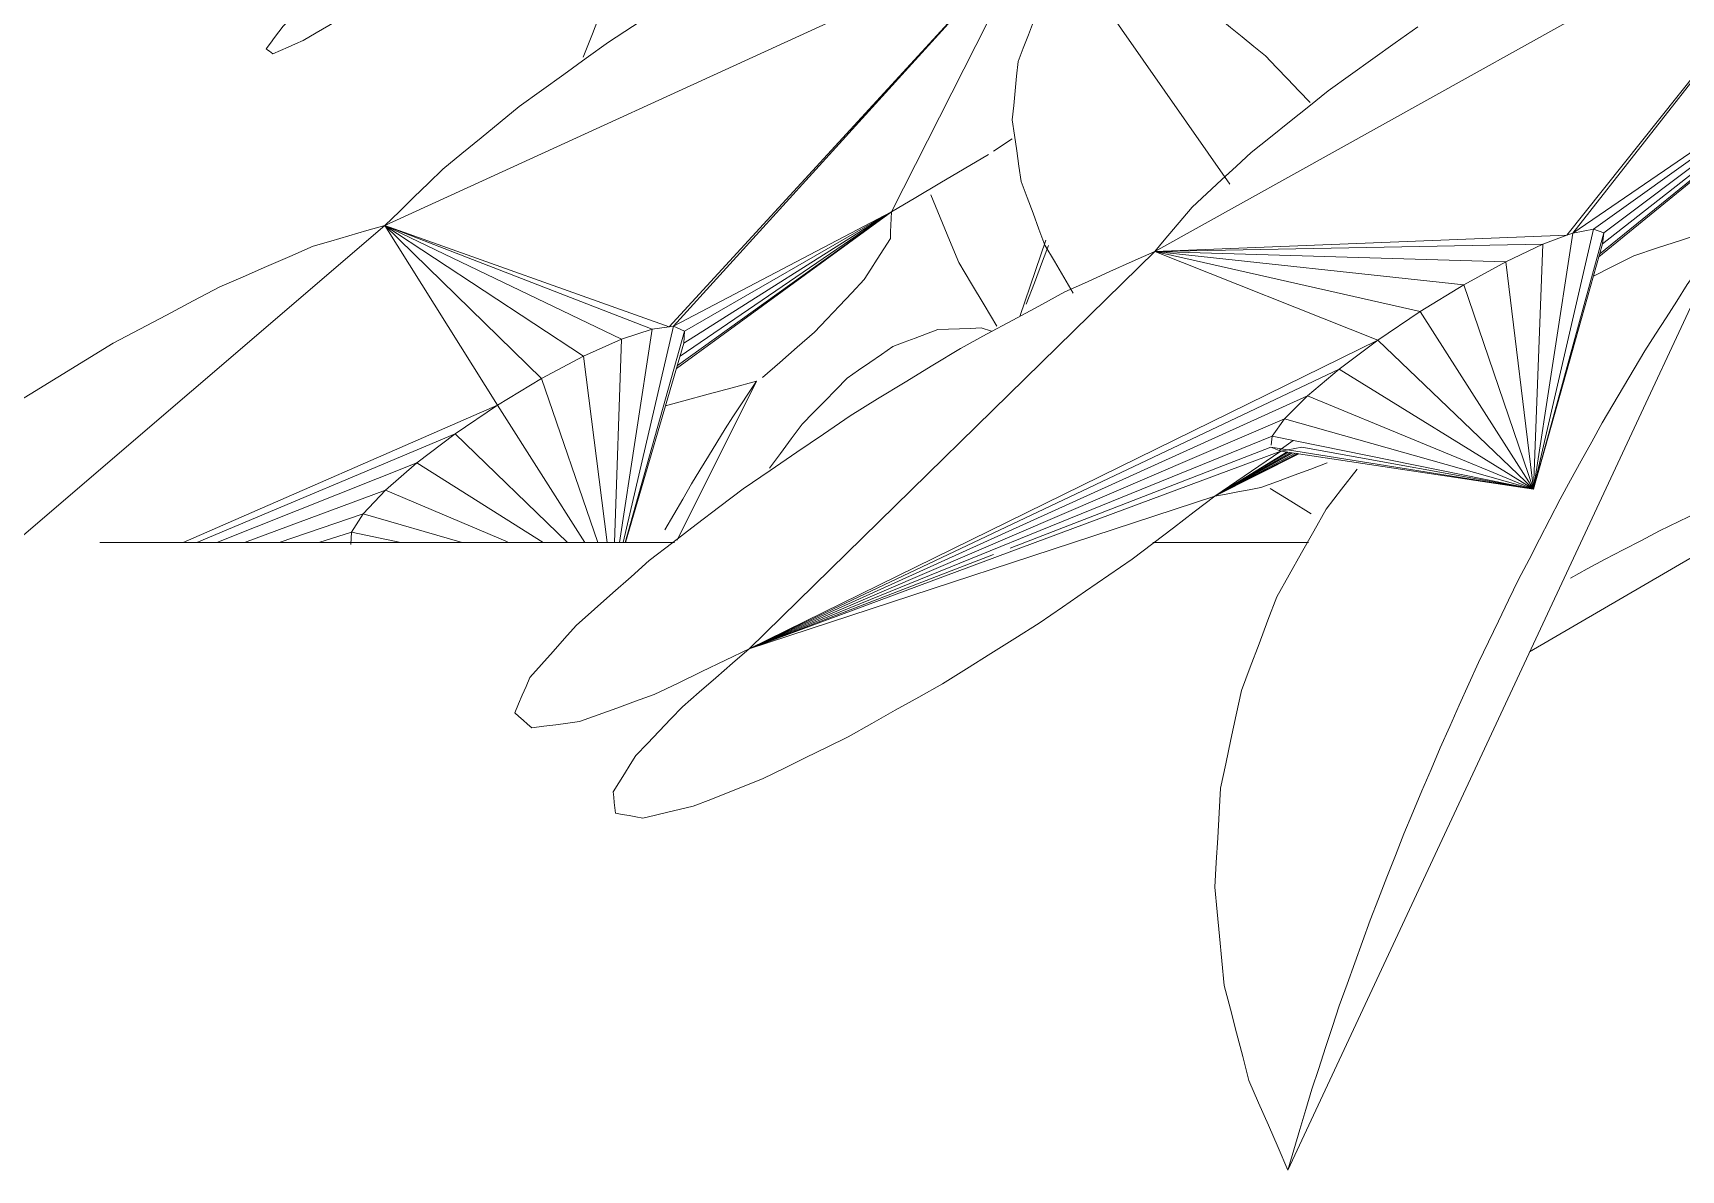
# Model space of a CAD drawing. Header units: metres. Extents: x 13.9 to 26.7, y -0.2 to 3.2.
# Drawn here: x 20.3748 to 20.4447, y 2.6161 to 2.6644 of the extents above; entities that cross this region are included whole.
import ezdxf

# ---------------------------------------------------------------- set-up
doc = ezdxf.new("R2010")
doc.units = ezdxf.units.M
for name, color, linetype, lineweight in [('Importações nas famílias', 10, 'Continuous', 5), ('Quadro estrutural', 7, 'Continuous', 5), ('Vegetação', 7, 'Continuous', 5)]:
    doc.layers.add(name, color=color, linetype=linetype, lineweight=lineweight)

# ---------------------------------------------------------------- blocks, each defined once
blk = doc.blocks.new('Tram - Tram-3151187-Corte 1')
at = {"layer": 'Quadro estrutural', "color": 10}
for p, q in [((20.401994, 2.642776), (20.377591, 2.642776)), ((20.42892, 2.642776), (20.422316, 2.642776))]:
    blk.add_line(p, q, dxfattribs=at)
blk = doc.blocks.new('Planta_pergolado_12200 - plantas pergolado_skp_Component_12-V4018-Corte 1')
at = {"layer": 'Importações nas famílias'}
for p, q in [((20.42768, 2.684701), (20.429417, 2.689799)), ((20.429417, 2.689799), (20.42858, 2.689503)), ((20.427156, 2.681907), (20.427354, 2.682537)), ((20.423209, 2.671577), (20.426391, 2.680917)), ((20.423947, 2.672129), (20.42425, 2.673009)), ((20.416667, 2.652375), (20.417773, 2.655621)), ((20.417633, 2.654725), (20.417884, 2.65539))]:
    blk.add_line(p, q, dxfattribs=at)
at = {"layer": 'Importações nas famílias', "flags": 128}
for points in [[(20.42886, 2.687681), (20.428999, 2.68821), (20.429138, 2.68874), (20.429278, 2.68927), (20.429417, 2.689799)], [(20.42817, 2.685251), (20.428343, 2.685858), (20.428515, 2.686466), (20.428688, 2.687073), (20.42886, 2.687681)], [(20.427354, 2.682537), (20.427558, 2.683216), (20.427762, 2.683894), (20.427966, 2.684572), (20.42817, 2.685251)], [(20.416216, 2.681179), (20.415678, 2.680356), (20.41514, 2.679534), (20.414602, 2.678712), (20.414064, 2.67789)], [(20.426422, 2.67957), (20.426655, 2.680312), (20.426849, 2.68093)], [(20.425384, 2.676383), (20.425643, 2.677179), (20.425903, 2.677976), (20.426163, 2.678773), (20.426422, 2.67957)], [(20.414064, 2.67789), (20.413671, 2.676989), (20.413277, 2.676088), (20.412884, 2.675188), (20.41249, 2.674287)], [(20.42425, 2.673009), (20.424534, 2.673853), (20.424817, 2.674696), (20.4251, 2.675539), (20.425384, 2.676383)], [(20.41249, 2.674287), (20.412251, 2.673329), (20.412011, 2.672371), (20.411771, 2.671413)], [(20.412888, 2.657539), (20.413282, 2.656581), (20.413675, 2.655624), (20.414069, 2.654667)], [(20.414069, 2.654667), (20.414608, 2.653768), (20.415146, 2.652868), (20.415684, 2.651969)], [(20.416928, 2.652897), (20.41728, 2.653811), (20.417633, 2.654725)]]:
    blk.add_lwpolyline(points, dxfattribs=at)
blk = doc.blocks.new('Planta_pergolado_12200 - plantas pergolado_skp_Component_12-V4019-Corte 1')
at = {"layer": 'Importações nas famílias'}
blk.add_line((20.424874, 2.675167), (20.434684, 2.68082), dxfattribs=at)
at = {"layer": 'Importações nas famílias', "flags": 128}
for points in [[(20.430839, 2.682236), (20.429835, 2.682432), (20.428831, 2.682627), (20.427827, 2.682823)], [(20.434684, 2.68082), (20.433723, 2.681174), (20.432762, 2.681528), (20.4318, 2.681882), (20.430839, 2.682236)], [(20.431235, 2.679313), (20.432097, 2.67969), (20.43296, 2.680066), (20.433822, 2.680443), (20.434684, 2.68082)], [(20.409836, 2.678898), (20.409224, 2.678479), (20.408361, 2.677889), (20.407498, 2.677298)], [(20.427717, 2.677687), (20.428596, 2.678094), (20.429476, 2.6785), (20.430355, 2.678907), (20.431235, 2.679313)], [(20.425295, 2.676508), (20.425943, 2.676823), (20.42683, 2.677255), (20.427717, 2.677687)], [(20.407498, 2.677298), (20.406729, 2.676578), (20.40596, 2.675858), (20.405191, 2.675138), (20.404422, 2.674417)], [(20.404422, 2.674417), (20.403765, 2.673584), (20.403108, 2.672751), (20.402452, 2.671918), (20.401795, 2.671085)], [(20.401795, 2.671085), (20.401266, 2.670158), (20.400737, 2.669232), (20.400208, 2.668306), (20.399679, 2.667379)], [(20.399679, 2.667379), (20.39929, 2.666381), (20.398902, 2.665383), (20.398513, 2.664385), (20.398124, 2.663387)]]:
    blk.add_lwpolyline(points, dxfattribs=at)
blk = doc.blocks.new('Planta_pergolado_12200 - plantas pergolado_skp_Component_17-V4020-Corte 1')
at = {"layer": 'Importações nas famílias'}
for p, q in [((20.426921, 2.680648), (20.428881, 2.691474)), ((20.426921, 2.680648), (20.428948, 2.691467)), ((20.427498, 2.691092), (20.426278, 2.690304)), ((20.426921, 2.680648), (20.428408, 2.691311)), ((20.426921, 2.680648), (20.428569, 2.691159)), ((20.426921, 2.680648), (20.427543, 2.691103)), ((20.416438, 2.690439), (20.396468, 2.674152)), ((20.423041, 2.688008), (20.422814, 2.690185)), ((20.424742, 2.689241), (20.424299, 2.690322)), ((20.426278, 2.690304), (20.424742, 2.689241)), ((20.426921, 2.680648), (20.426278, 2.690304)), ((20.424742, 2.689241), (20.423041, 2.688008)), ((20.426921, 2.680648), (20.424742, 2.689241)), ((20.396468, 2.674152), (20.423041, 2.688008)), ((20.42129, 2.686686), (20.423041, 2.688008)), ((20.426921, 2.680648), (20.423041, 2.688008)), ((20.42129, 2.686686), (20.396468, 2.674152)), ((20.419609, 2.685367), (20.42129, 2.686686)), ((20.426921, 2.680648), (20.42129, 2.686686)), ((20.419609, 2.685367), (20.396468, 2.674152)), ((20.418112, 2.684141), (20.419609, 2.685367)), ((20.426921, 2.680648), (20.419609, 2.685367)), ((20.396468, 2.674152), (20.418112, 2.684141)), ((20.416902, 2.68309), (20.418112, 2.684141)), ((20.426921, 2.680648), (20.418112, 2.684141)), ((20.396468, 2.674152), (20.416902, 2.68309)), ((20.41623, 2.682449), (20.416902, 2.68309)), ((20.426921, 2.680648), (20.416902, 2.68309)), ((20.416061, 2.682287), (20.396468, 2.674152)), ((20.416061, 2.682287), (20.415646, 2.681787)), ((20.416061, 2.682287), (20.426921, 2.680648)), ((20.415646, 2.681787), (20.396468, 2.674152)), ((20.415546, 2.681739), (20.402546, 2.675502)), ((20.402546, 2.675502), (20.415685, 2.681623)), ((20.413557, 2.681248), (20.41433, 2.681651)), ((20.426921, 2.680648), (20.415646, 2.681787)), ((20.415646, 2.681787), (20.415685, 2.681623)), ((20.426921, 2.680648), (20.415685, 2.681623)), ((20.411847, 2.680538), (20.41243, 2.680854)), ((20.410676, 2.680051), (20.41129, 2.680395)), ((20.402546, 2.675502), (20.396468, 2.674152)), ((20.393812, 2.672687), (20.394106, 2.67279))]:
    blk.add_line(p, q, dxfattribs=at)
at = {"layer": 'Importações nas famílias', "flags": 128}
for points in [[(20.415154, 2.690755), (20.41427, 2.690145), (20.413302, 2.689476)], [(20.413302, 2.689476), (20.41222, 2.688688), (20.411138, 2.6879), (20.410056, 2.687112), (20.408974, 2.686325)], [(20.408974, 2.686325), (20.407871, 2.685485), (20.406767, 2.684645), (20.405664, 2.683805), (20.404561, 2.682965)], [(20.404561, 2.682965), (20.40353, 2.682145), (20.402499, 2.681325), (20.401468, 2.680505), (20.400437, 2.679685)], [(20.400437, 2.679685), (20.399567, 2.678954), (20.398697, 2.678224), (20.397827, 2.677494), (20.396957, 2.676764)], [(20.405739, 2.676694), (20.406441, 2.677148), (20.407143, 2.677602)], [(20.396957, 2.676764), (20.396322, 2.676186), (20.395687, 2.675608), (20.395052, 2.67503), (20.394417, 2.674452)], [(20.403722, 2.675544), (20.404227, 2.675832), (20.404731, 2.676119), (20.405235, 2.676407), (20.405739, 2.676694)], [(20.398673, 2.672556), (20.399641, 2.673293), (20.40061, 2.674029), (20.401578, 2.674765), (20.402546, 2.675502)], [(20.40259, 2.67532), (20.402611, 2.675229), (20.402633, 2.675138)], [(20.402633, 2.675138), (20.402906, 2.675239), (20.403178, 2.675341), (20.40345, 2.675443), (20.403722, 2.675544)], [(20.396468, 2.674152), (20.395552, 2.673428), (20.394635, 2.672703), (20.393719, 2.671978), (20.392803, 2.671253)], [(20.394417, 2.674452), (20.394072, 2.674075), (20.393726, 2.673699), (20.393381, 2.673323), (20.393035, 2.672946)], [(20.394106, 2.67279), (20.394697, 2.673131), (20.395287, 2.673471), (20.395878, 2.673812), (20.396468, 2.674152)], [(20.393035, 2.672946), (20.393008, 2.672804), (20.392982, 2.672661), (20.392955, 2.672519), (20.392928, 2.672376)], [(20.392928, 2.672376), (20.393223, 2.67248), (20.393517, 2.672583)], [(20.394857, 2.669766), (20.395811, 2.670463), (20.396765, 2.671161), (20.397719, 2.671859), (20.398673, 2.672556)], [(20.392803, 2.671253), (20.392, 2.670589), (20.391198, 2.669925), (20.390396, 2.669261), (20.389594, 2.668597)], [(20.391358, 2.66732), (20.392233, 2.667931), (20.393108, 2.668543), (20.393983, 2.669154), (20.394857, 2.669766)], [(20.389594, 2.668597), (20.388961, 2.668039), (20.388327, 2.667481), (20.387694, 2.666924), (20.387061, 2.666366)], [(20.388415, 2.665386), (20.389151, 2.665869), (20.389887, 2.666353), (20.390622, 2.666836), (20.391358, 2.66732)], [(20.387061, 2.666366), (20.38664, 2.665952), (20.386218, 2.665538), (20.385797, 2.665125), (20.385376, 2.664711)], [(20.386227, 2.664095), (20.386774, 2.664418), (20.387321, 2.66474), (20.387868, 2.665063), (20.388415, 2.665386)], [(20.385376, 2.664711), (20.385195, 2.66447), (20.385015, 2.664228), (20.384834, 2.663987), (20.384654, 2.663746)], [(20.384944, 2.663536), (20.385265, 2.663675), (20.385586, 2.663815), (20.385906, 2.663955), (20.386227, 2.664095)], [(20.384654, 2.663746), (20.384726, 2.663693), (20.384799, 2.663641), (20.384872, 2.663588), (20.384944, 2.663536)]]:
    blk.add_lwpolyline(points, dxfattribs=at)
blk = doc.blocks.new('Planta_pergolado_12200 - plantas pergolado_skp_Component_16-V4021-Corte 1')
for name in ['Planta_pergolado_12200 - plantas pergolado_skp_Component_17-V4020-Corte 1', 'Planta_pergolado_12200 - plantas pergolado_skp_Component_12-V4018-Corte 1', 'Planta_pergolado_12200 - plantas pergolado_skp_Component_12-V4019-Corte 1']:
    blk.add_blockref(name, (0, 0))
blk = doc.blocks.new('Planta_pergolado_12200 - plantas pergolado_skp_-V4051-Corte 1')
blk.add_blockref('Planta_pergolado_12200 - plantas pergolado_skp_Component_16-V4021-Corte 1', (0, 0))
blk = doc.blocks.new('Planta_pergolado_12200 - plantas pergolado_skp_-V4052-Corte 1')
blk.add_blockref('Planta_pergolado_12200 - plantas pergolado_skp_-V4051-Corte 1', (0, 0))
blk = doc.blocks.new('Planta_pergolado_12200 - plantas pergolado_skp_Component_12-V2476-Corte 1')
at = {"layer": 'Importações nas famílias'}
blk.add_line((17.719322, 2.651475), (17.700578, 2.69164), dxfattribs=at)
at = {"layer": 'Importações nas famílias', "flags": 128}
for points in [[(17.700578, 2.69164), (17.701592, 2.691307), (17.702605, 2.690973), (17.703619, 2.690639), (17.704633, 2.690306)], [(17.702355, 2.689084), (17.701911, 2.689723), (17.701466, 2.690362), (17.701022, 2.691001), (17.700578, 2.69164)], [(17.704633, 2.690306), (17.70559, 2.689824), (17.706343, 2.689444)], [(17.704158, 2.686265), (17.703707, 2.68697), (17.703257, 2.687674), (17.702806, 2.688379), (17.702355, 2.689084)], [(17.705966, 2.683214), (17.705514, 2.683977), (17.705062, 2.68474), (17.70461, 2.685502), (17.704158, 2.686265)], [(17.70776, 2.679966), (17.707312, 2.680778), (17.706863, 2.68159), (17.706415, 2.682402), (17.705966, 2.683214)], [(17.716382, 2.68124), (17.717039, 2.680394), (17.717696, 2.679547)], [(17.709519, 2.676557), (17.709079, 2.67741), (17.708639, 2.678262), (17.7082, 2.679114), (17.70776, 2.679966)], [(17.717696, 2.679547), (17.718219, 2.678615), (17.718742, 2.677682), (17.719265, 2.67675), (17.719788, 2.675818)], [(17.711224, 2.673025), (17.710798, 2.673908), (17.710371, 2.674791), (17.709945, 2.675674), (17.709519, 2.676557)], [(17.719788, 2.675818), (17.720165, 2.674823), (17.720541, 2.673827), (17.720918, 2.672832), (17.721294, 2.671836)], [(17.712855, 2.669408), (17.712447, 2.670312), (17.71204, 2.671216), (17.711632, 2.67212), (17.711224, 2.673025)], [(17.721294, 2.671836), (17.721516, 2.670801), (17.721737, 2.669765), (17.721958, 2.66873), (17.72218, 2.667694)], [(17.714396, 2.665747), (17.714011, 2.666662), (17.713626, 2.667578), (17.71324, 2.668493), (17.712855, 2.669408)], [(17.72218, 2.667694), (17.72224, 2.666643), (17.722301, 2.665591), (17.722362, 2.66454), (17.722423, 2.663489)], [(17.715828, 2.662083), (17.71547, 2.662999), (17.715112, 2.663915), (17.714754, 2.664831), (17.714396, 2.665747)], [(17.722423, 2.663489), (17.722322, 2.662446), (17.722221, 2.661404), (17.72212, 2.660362), (17.722019, 2.659319)], [(17.717136, 2.658456), (17.716809, 2.659363), (17.716482, 2.66027), (17.716155, 2.661176), (17.715828, 2.662083)], [(17.722019, 2.659319), (17.721759, 2.65831), (17.721498, 2.657301), (17.721238, 2.656292), (17.720977, 2.655283)], [(17.718305, 2.654907), (17.718012, 2.655794), (17.71772, 2.656682), (17.717428, 2.657569), (17.717136, 2.658456)], [(17.720977, 2.655283), (17.720563, 2.654331), (17.72015, 2.653379), (17.719736, 2.652427), (17.719322, 2.651475)], [(17.719322, 2.651475), (17.719067, 2.652333), (17.718813, 2.653191), (17.718559, 2.654049), (17.718305, 2.654907)]]:
    blk.add_lwpolyline(points, dxfattribs=at)
blk = doc.blocks.new('Planta_pergolado_12200 - plantas pergolado_skp_Component_12-V4340-Corte 1')
at = {"layer": 'Importações nas famílias'}
for p, q in [((20.438316, 2.638133), (20.456825, 2.648926)), ((20.440048, 2.641267), (20.440757, 2.641665))]:
    blk.add_line(p, q, dxfattribs=at)
at = {"layer": 'Importações nas famílias', "flags": 128}
for points in [[(20.448241, 2.653021), (20.447423, 2.652993), (20.446605, 2.652966), (20.445788, 2.652938)], [(20.451519, 2.652477), (20.450699, 2.652613), (20.44988, 2.652749), (20.44906, 2.652885), (20.448241, 2.653021)], [(20.454728, 2.651291), (20.453926, 2.651587), (20.453124, 2.651884), (20.452321, 2.65218), (20.451519, 2.652477)], [(20.456176, 2.65044), (20.455494, 2.650841), (20.454728, 2.651291)], [(20.454128, 2.648001), (20.455044, 2.648373), (20.45596, 2.648746), (20.456876, 2.649118)], [(20.450553, 2.646457), (20.451447, 2.646843), (20.45234, 2.647229), (20.453234, 2.647615), (20.454128, 2.648001)], [(20.447108, 2.644874), (20.447969, 2.64527), (20.44883, 2.645665), (20.449692, 2.646061), (20.450553, 2.646457)], [(20.44383, 2.643271), (20.44465, 2.643672), (20.445469, 2.644072), (20.446288, 2.644473), (20.447108, 2.644874)], [(20.440757, 2.641665), (20.441525, 2.642066), (20.442294, 2.642468), (20.443062, 2.642869), (20.44383, 2.643271)]]:
    blk.add_lwpolyline(points, dxfattribs=at)
blk = doc.blocks.new('Planta_pergolado_12200 - plantas pergolado_skp_Component_17-V4341-Corte 1')
at = {"layer": 'Importações nas famílias'}
for p, q in [((20.422394, 2.655143), (20.452813, 2.672063)), ((20.452813, 2.672063), (20.439895, 2.655825)), ((20.440151, 2.65592), (20.452813, 2.672063)), ((20.452217, 2.664156), (20.440151, 2.65592)), ((20.452206, 2.664077), (20.441032, 2.656083)), ((20.441254, 2.654909), (20.451943, 2.663641)), ((20.441292, 2.655044), (20.451715, 2.663476)), ((20.441408, 2.655455), (20.452181, 2.663907)), ((20.441461, 2.655924), (20.452193, 2.663989)), ((20.439895, 2.655825), (20.422394, 2.655143)), ((20.438478, 2.645042), (20.441032, 2.656083)), ((20.438478, 2.645042), (20.441461, 2.655924)), ((20.438478, 2.645042), (20.440151, 2.65592)), ((20.439895, 2.655825), (20.438877, 2.655448)), ((20.440151, 2.65592), (20.439895, 2.655825)), ((20.441032, 2.656083), (20.440151, 2.65592)), ((20.441461, 2.655924), (20.441032, 2.656083)), ((20.441408, 2.655455), (20.441461, 2.655924)), ((20.422394, 2.655143), (20.40517, 2.638261)), ((20.438877, 2.655448), (20.422394, 2.655143)), ((20.431862, 2.651365), (20.422394, 2.655143)), ((20.433667, 2.652584), (20.422394, 2.655143)), ((20.435521, 2.653721), (20.422394, 2.655143)), ((20.437298, 2.654698), (20.422394, 2.655143)), ((20.438877, 2.655448), (20.437298, 2.654698)), ((20.438478, 2.645042), (20.441408, 2.655455)), ((20.438478, 2.645042), (20.438877, 2.655448)), ((20.437298, 2.654698), (20.435521, 2.653721)), ((20.438478, 2.645042), (20.437298, 2.654698)), ((20.435521, 2.653721), (20.433667, 2.652584)), ((20.438478, 2.645042), (20.435521, 2.653721)), ((20.433667, 2.652584), (20.431862, 2.651365)), ((20.438478, 2.645042), (20.433667, 2.652584)), ((20.40517, 2.638261), (20.431862, 2.651365)), ((20.43023, 2.650146), (20.431862, 2.651365)), ((20.438478, 2.645042), (20.431862, 2.651365)), ((20.43023, 2.650146), (20.40517, 2.638261)), ((20.428882, 2.649011), (20.43023, 2.650146)), ((20.438478, 2.645042), (20.43023, 2.650146)), ((20.428882, 2.649011), (20.40517, 2.638261)), ((20.427909, 2.648036), (20.428882, 2.649011)), ((20.438478, 2.645042), (20.428882, 2.649011)), ((20.40517, 2.638261), (20.427909, 2.648036)), ((20.427378, 2.647289), (20.427909, 2.648036)), ((20.438478, 2.645042), (20.427909, 2.648036)), ((20.40517, 2.638261), (20.427378, 2.647289)), ((20.427336, 2.646915), (20.427378, 2.647289)), ((20.438478, 2.645042), (20.427378, 2.647289)), ((20.427754, 2.646662), (20.40517, 2.638261)), ((20.427325, 2.646821), (20.416253, 2.642543)), ((20.427754, 2.646662), (20.424944, 2.644747)), ((20.424944, 2.644747), (20.428014, 2.646623)), ((20.424944, 2.644747), (20.428055, 2.646617)), ((20.424944, 2.644747), (20.428157, 2.646601)), ((20.424944, 2.644747), (20.428221, 2.646591)), ((20.424944, 2.644747), (20.428263, 2.646585)), ((20.424944, 2.644747), (20.428368, 2.646569)), ((20.424944, 2.644747), (20.428462, 2.646555)), ((20.424944, 2.644747), (20.428464, 2.646555)), ((20.424944, 2.644747), (20.428514, 2.646547)), ((20.427325, 2.646821), (20.438478, 2.645042)), ((20.427325, 2.646821), (20.427754, 2.646662)), ((20.42768, 2.646689), (20.428272, 2.647109)), ((20.427754, 2.646662), (20.428635, 2.646824)), ((20.438478, 2.645042), (20.427754, 2.646662)), ((20.438478, 2.645042), (20.428635, 2.646824)), ((20.424944, 2.644747), (20.40517, 2.638261)), ((20.415546, 2.64227), (20.40517, 2.638261))]:
    blk.add_line(p, q, dxfattribs=at)
at = {"layer": 'Importações nas famílias', "flags": 128}
for points in [[(20.433561, 2.664679), (20.43261, 2.663997), (20.43166, 2.663316), (20.430709, 2.662634), (20.429758, 2.661953)], [(20.429758, 2.661953), (20.428941, 2.661299), (20.428123, 2.660646), (20.427306, 2.659993), (20.426489, 2.659339)], [(20.426489, 2.659339), (20.425861, 2.658759), (20.425233, 2.658178), (20.424605, 2.657597), (20.423977, 2.657017)], [(20.423977, 2.657017), (20.423582, 2.656548), (20.423186, 2.65608), (20.42279, 2.655611), (20.422394, 2.655143)], [(20.422394, 2.655143), (20.421441, 2.654712), (20.420487, 2.654282), (20.419534, 2.653851), (20.418581, 2.65342)], [(20.418581, 2.65342), (20.417471, 2.652821), (20.416361, 2.652222), (20.41525, 2.651623), (20.41414, 2.651023)], [(20.41414, 2.651023), (20.412969, 2.650306), (20.411797, 2.64959), (20.410625, 2.648873), (20.409454, 2.648156)], [(20.409454, 2.648156), (20.40832, 2.647383), (20.407187, 2.64661), (20.406054, 2.645837), (20.40492, 2.645063)], [(20.426898, 2.645108), (20.427604, 2.645369), (20.42831, 2.645631), (20.429016, 2.645893), (20.429722, 2.646155)], [(20.40492, 2.645063), (20.403922, 2.6443), (20.402924, 2.643537), (20.401926, 2.642774), (20.400928, 2.64201)], [(20.421432, 2.642067), (20.42231, 2.642737), (20.423188, 2.643407), (20.424066, 2.644077), (20.424944, 2.644747)], [(20.424944, 2.644747), (20.425432, 2.644837), (20.425921, 2.644927), (20.426409, 2.645017), (20.426898, 2.645108)], [(20.400928, 2.64201), (20.400151, 2.641322), (20.399373, 2.640634), (20.398596, 2.639945), (20.397819, 2.639257)], [(20.417485, 2.639348), (20.418472, 2.640028), (20.419458, 2.640708), (20.420445, 2.641387), (20.421432, 2.642067)], [(20.397819, 2.639257), (20.397328, 2.638703), (20.396838, 2.638148), (20.396347, 2.637594), (20.395857, 2.637039)], [(20.413373, 2.636776), (20.414401, 2.637419), (20.415429, 2.638062), (20.416457, 2.638705), (20.417485, 2.639348)], [(20.401137, 2.636324), (20.402146, 2.636808), (20.403154, 2.637292), (20.404162, 2.637777), (20.40517, 2.638261)], [(20.40517, 2.638261), (20.404461, 2.637646), (20.403751, 2.637031), (20.403042, 2.636416), (20.402332, 2.635801)], [(20.395857, 2.637039), (20.395695, 2.636666), (20.395534, 2.636293), (20.395372, 2.63592), (20.395211, 2.635546)], [(20.409376, 2.634527), (20.410376, 2.635089), (20.411375, 2.635652), (20.412374, 2.636214), (20.413373, 2.636776)], [(20.397969, 2.635173), (20.398761, 2.63546), (20.399553, 2.635748), (20.400345, 2.636036), (20.401137, 2.636324)], [(20.395211, 2.635546), (20.395392, 2.635386), (20.395573, 2.635226), (20.395754, 2.635066), (20.395935, 2.634906)], [(20.402332, 2.635801), (20.401839, 2.635284), (20.401347, 2.634766), (20.400854, 2.634248), (20.400361, 2.633731)], [(20.395935, 2.634906), (20.396444, 2.634973), (20.396952, 2.635039), (20.39746, 2.635106), (20.397969, 2.635173)], [(20.405766, 2.632753), (20.406669, 2.633196), (20.407571, 2.63364), (20.408474, 2.634083), (20.409376, 2.634527)], [(20.400361, 2.633731), (20.400119, 2.633346), (20.399876, 2.63296), (20.399634, 2.632575), (20.399392, 2.63219)], [(20.402789, 2.631575), (20.403534, 2.631869), (20.404278, 2.632164), (20.405022, 2.632458), (20.405766, 2.632753)], [(20.399392, 2.63219), (20.399416, 2.631963), (20.399441, 2.631737), (20.399465, 2.63151), (20.39949, 2.631284)], [(20.39949, 2.631284), (20.399779, 2.631231), (20.400069, 2.631179), (20.400359, 2.631126), (20.400649, 2.631074)], [(20.400649, 2.631074), (20.401184, 2.631199), (20.401719, 2.631324), (20.402254, 2.63145), (20.402789, 2.631575)]]:
    blk.add_lwpolyline(points, dxfattribs=at)
blk = doc.blocks.new('Planta_pergolado_12200 - plantas pergolado_skp_Component_16-V4342-Corte 1')
for name in ['Planta_pergolado_12200 - plantas pergolado_skp_Component_17-V4341-Corte 1', 'Planta_pergolado_12200 - plantas pergolado_skp_Component_12-V4340-Corte 1']:
    blk.add_blockref(name, (0, 0))
at = {"extrusion": (0, 0, -1), "zscale": -0.9999999999999989}
blk.add_blockref('Planta_pergolado_12200 - plantas pergolado_skp_Component_12-V2476-Corte 1', (-38.147368, -0.035349), dxfattribs=at)
blk = doc.blocks.new('Planta_pergolado_12200 - plantas pergolado_skp_Component_12-V4368-Corte 1')
at = {"layer": 'Importações nas famílias'}
blk.add_line((20.415457, 2.651746), (20.415023, 2.65189), dxfattribs=at)
at = {"layer": 'Importações nas famílias', "flags": 128}
for points in [[(20.413179, 2.651819), (20.412701, 2.651639), (20.412223, 2.65146), (20.411745, 2.65128), (20.411267, 2.651101)], [(20.415023, 2.65189), (20.414562, 2.651872), (20.414101, 2.651854), (20.41364, 2.651836), (20.413179, 2.651819)], [(20.411267, 2.651101), (20.410783, 2.650764), (20.410299, 2.650427), (20.409816, 2.65009), (20.409332, 2.649753)], [(20.409332, 2.649753), (20.408854, 2.649267), (20.408376, 2.64878), (20.407898, 2.648294), (20.40742, 2.647807)], [(20.40742, 2.647807), (20.406959, 2.647183), (20.406498, 2.646558), (20.406037, 2.645934)]]:
    blk.add_lwpolyline(points, dxfattribs=at)
blk = doc.blocks.new('Planta_pergolado_12200 - plantas pergolado_skp_Component_12-V4369-Corte 1')
at = {"layer": 'Importações nas famílias'}
blk.add_line((20.402117, 2.642876), (20.405473, 2.649631), dxfattribs=at)
at = {"layer": 'Importações nas famílias', "flags": 128}
for points in [[(20.405473, 2.649631), (20.404447, 2.649351), (20.40342, 2.649071), (20.402393, 2.648791), (20.401618, 2.64858)], [(20.404148, 2.647605), (20.40448, 2.648111), (20.404811, 2.648618), (20.405142, 2.649124), (20.405473, 2.649631)], [(20.402724, 2.645272), (20.40308, 2.645855), (20.403436, 2.646439), (20.403792, 2.647022), (20.404148, 2.647605)], [(20.401592, 2.643312), (20.40197, 2.643965), (20.402347, 2.644619), (20.402724, 2.645272)]]:
    blk.add_lwpolyline(points, dxfattribs=at)
blk = doc.blocks.new('Planta_pergolado_12200 - plantas pergolado_skp_Component_12-V2504-Corte 1')
at = {"layer": 'Importações nas famílias'}
blk.add_line((17.579096, 2.755739), (17.585742, 2.765234), dxfattribs=at)
at = {"layer": 'Importações nas famílias', "flags": 128}
for points in [[(17.581604, 2.764013), (17.58212, 2.764217), (17.582636, 2.764421), (17.583152, 2.764626), (17.583668, 2.76483)], [(17.583668, 2.76483), (17.584187, 2.764931), (17.584705, 2.765032), (17.585223, 2.765133), (17.585742, 2.765234)], [(17.585742, 2.765234), (17.586111, 2.764729), (17.586481, 2.764223), (17.586851, 2.763718), (17.587221, 2.763213)], [(17.57957, 2.762792), (17.580079, 2.763097), (17.580587, 2.763402), (17.581095, 2.763708), (17.581604, 2.764013)], [(17.577591, 2.761181), (17.578086, 2.761583), (17.578581, 2.761986), (17.579076, 2.762389), (17.57957, 2.762792)], [(17.587221, 2.763213), (17.587439, 2.762644), (17.587658, 2.762075), (17.587876, 2.761507), (17.588095, 2.760938)], [(17.575688, 2.759197), (17.576164, 2.759693), (17.57664, 2.760189), (17.577116, 2.760685), (17.577591, 2.761181)], [(17.588095, 2.760938), (17.588157, 2.760319), (17.588219, 2.7597), (17.588281, 2.759082), (17.588344, 2.758463)], [(17.588344, 2.758463), (17.588248, 2.757809), (17.588152, 2.757154), (17.588057, 2.7565), (17.587961, 2.755846)], [(17.587961, 2.755846), (17.58771, 2.755171), (17.587458, 2.754497), (17.587207, 2.753822), (17.586956, 2.753148)], [(17.586956, 2.753148), (17.586555, 2.752469), (17.586154, 2.75179), (17.585753, 2.751112)], [(17.57739, 2.742812), (17.576515, 2.742271), (17.575641, 2.741729)]]:
    blk.add_lwpolyline(points, dxfattribs=at)
blk = doc.blocks.new('Planta_pergolado_12200 - plantas pergolado_skp_Component_17-V4370-Corte 1')
at = {"layer": 'Importações nas famílias'}
for p, q in [((20.389696, 2.656246), (20.417326, 2.668884)), ((20.417326, 2.668884), (20.401771, 2.651937)), ((20.401955, 2.65196), (20.417326, 2.668884)), ((20.417326, 2.668884), (20.411211, 2.656827)), ((20.415546, 2.659401), (20.416344, 2.659928)), ((20.411211, 2.656827), (20.401955, 2.65196)), ((20.402081, 2.650166), (20.411211, 2.656827)), ((20.402118, 2.650292), (20.411211, 2.656827)), ((20.402234, 2.650689), (20.411211, 2.656827)), ((20.402395, 2.651243), (20.411211, 2.656827)), ((20.411211, 2.656827), (20.402416, 2.651756)), ((20.389696, 2.656246), (20.370032, 2.6394)), ((20.394483, 2.648613), (20.389696, 2.656246)), ((20.396345, 2.649738), (20.389696, 2.656246)), ((20.398138, 2.650692), (20.389696, 2.656246)), ((20.39974, 2.65141), (20.389696, 2.656246)), ((20.401042, 2.651842), (20.389696, 2.656246)), ((20.401771, 2.651937), (20.389696, 2.656246)), ((20.399662, 2.642776), (20.401042, 2.651842)), ((20.401042, 2.651842), (20.39974, 2.65141)), ((20.399813, 2.642776), (20.401955, 2.65196)), ((20.399901, 2.642776), (20.402416, 2.651756)), ((20.401771, 2.651937), (20.401042, 2.651842)), ((20.401955, 2.65196), (20.401771, 2.651937)), ((20.402416, 2.651756), (20.401955, 2.65196)), ((20.402395, 2.651243), (20.402416, 2.651756)), ((20.39974, 2.65141), (20.398138, 2.650692)), ((20.399443, 2.642776), (20.39974, 2.65141)), ((20.399923, 2.642776), (20.402395, 2.651243)), ((20.398138, 2.650692), (20.396345, 2.649738)), ((20.399142, 2.642776), (20.398138, 2.650692)), ((20.396345, 2.649738), (20.394483, 2.648613)), ((20.398738, 2.642776), (20.396345, 2.649738)), ((20.381136, 2.642776), (20.394483, 2.648613)), ((20.392679, 2.647393), (20.394483, 2.648613)), ((20.398194, 2.642776), (20.394483, 2.648613)), ((20.392679, 2.647393), (20.381708, 2.642776)), ((20.391056, 2.646162), (20.392679, 2.647393)), ((20.397452, 2.642776), (20.392679, 2.647393)), ((20.391056, 2.646162), (20.382559, 2.642776)), ((20.389725, 2.645004), (20.391056, 2.646162)), ((20.396424, 2.642776), (20.391056, 2.646162)), ((20.383728, 2.642776), (20.389725, 2.645004)), ((20.388776, 2.643997), (20.389725, 2.645004)), ((20.394907, 2.642808), (20.389725, 2.645004)), ((20.385207, 2.642776), (20.388776, 2.643997)), ((20.388374, 2.643368), (20.388776, 2.643997)), ((20.392972, 2.642776), (20.388776, 2.643997)), ((20.388273, 2.64321), (20.386892, 2.642776)), ((20.388273, 2.64321), (20.388252, 2.642697)), ((20.388374, 2.643368), (20.388273, 2.64321)), ((20.388273, 2.64321), (20.39037, 2.642776))]:
    blk.add_line(p, q, dxfattribs=at)
at = {"layer": 'Importações nas famílias', "flags": 128}
for points in [[(20.403275, 2.666673), (20.402253, 2.666012), (20.401232, 2.665351), (20.400211, 2.664691), (20.399189, 2.66403)], [(20.399189, 2.66403), (20.398241, 2.663345), (20.397294, 2.662659), (20.396346, 2.661974), (20.395398, 2.661288)], [(20.395398, 2.661288), (20.394589, 2.660624), (20.393779, 2.65996), (20.39297, 2.659297), (20.39216, 2.658633)], [(20.411211, 2.656827), (20.412241, 2.657435), (20.413271, 2.658043), (20.414301, 2.658651), (20.415332, 2.659259)], [(20.39216, 2.658633), (20.391544, 2.658036), (20.390928, 2.657439), (20.390312, 2.656842), (20.389696, 2.656246)], [(20.411164, 2.655689), (20.411176, 2.655974), (20.411188, 2.656258), (20.411199, 2.656543), (20.411211, 2.656827)], [(20.389696, 2.656246), (20.388933, 2.656023), (20.38817, 2.655801), (20.387407, 2.655578), (20.386644, 2.655356)], [(20.410051, 2.653944), (20.410329, 2.65438), (20.410608, 2.654817), (20.410886, 2.655253), (20.411164, 2.655689)], [(20.386644, 2.655356), (20.385654, 2.654926), (20.384665, 2.654497), (20.383675, 2.654067), (20.382686, 2.653638)], [(20.382686, 2.653638), (20.381554, 2.653037), (20.380423, 2.652437), (20.379291, 2.651837), (20.37816, 2.651237)], [(20.407946, 2.651711), (20.408472, 2.652269), (20.408998, 2.652827), (20.409525, 2.653386), (20.410051, 2.653944)], [(20.405732, 2.649784), (20.40647, 2.650426), (20.407208, 2.651069), (20.407946, 2.651711)], [(20.37816, 2.651237), (20.376983, 2.650518), (20.375806, 2.649798), (20.374629, 2.649079), (20.373452, 2.64836)]]:
    blk.add_lwpolyline(points, dxfattribs=at)
blk = doc.blocks.new('Planta_pergolado_12200 - plantas pergolado_skp_Component_16-V4371-Corte 1')
for name in ['Planta_pergolado_12200 - plantas pergolado_skp_Component_17-V4370-Corte 1', 'Planta_pergolado_12200 - plantas pergolado_skp_Component_12-V4368-Corte 1', 'Planta_pergolado_12200 - plantas pergolado_skp_Component_12-V4369-Corte 1']:
    blk.add_blockref(name, (0, 0))
at = {"extrusion": (0, 0, -1), "zscale": -0.9999999999999994}
blk.add_blockref('Planta_pergolado_12200 - plantas pergolado_skp_Component_12-V2504-Corte 1', (-38.004684, -0.097739), dxfattribs=at)
blk = doc.blocks.new('Planta_pergolado_12200 - plantas pergolado_skp_-V4405-Corte 1')
for name in ['Planta_pergolado_12200 - plantas pergolado_skp_Component_16-V4342-Corte 1', 'Planta_pergolado_12200 - plantas pergolado_skp_Component_16-V4371-Corte 1']:
    blk.add_blockref(name, (0, 0))
blk = doc.blocks.new('Planta_pergolado_12200 - plantas pergolado_skp_-V4406-Corte 1')
blk.add_blockref('Planta_pergolado_12200 - plantas pergolado_skp_-V4405-Corte 1', (0, 0))
blk = doc.blocks.new('Planta_pergolado_12200 - Planta_pergolado_12200-3075656-Corte 1')
for name in ['Planta_pergolado_12200 - plantas pergolado_skp_-V4052-Corte 1', 'Planta_pergolado_12200 - plantas pergolado_skp_-V4406-Corte 1']:
    blk.add_blockref(name, (0, 0))

msp = doc.modelspace()

# ---------------------------------------------------------------- block references
at = {"layer": 'Quadro estrutural', "color": 10}
msp.add_blockref('Tram - Tram-3151187-Corte 1', (0, 0), dxfattribs=at)
at = {"layer": 'Vegetação', "color": 10}
msp.add_blockref('Planta_pergolado_12200 - Planta_pergolado_12200-3075656-Corte 1', (0, 0), dxfattribs=at)

doc.saveas('drawing.dxf')
